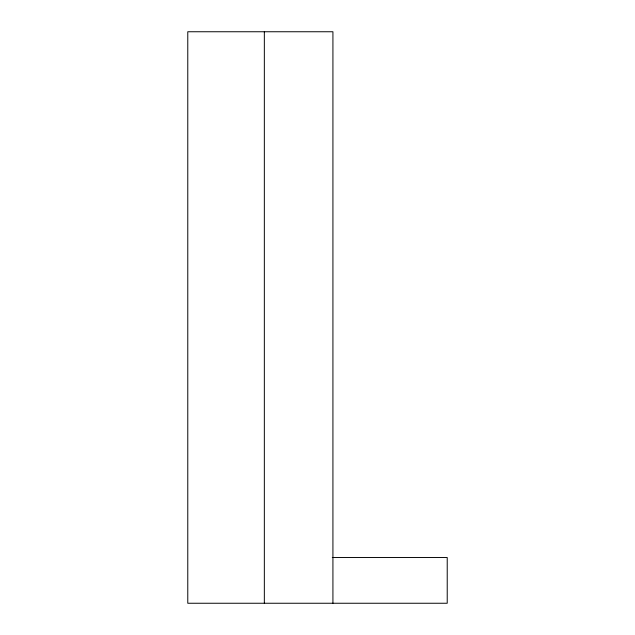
<?xml version="1.0" encoding="UTF-8"?>
<svg xmlns="http://www.w3.org/2000/svg" width="635" height="635" viewBox="0 0 635 635"><rect width="100%" height="100%" fill="white"/><g stroke="black" fill="none" stroke-linecap="round" stroke-linejoin="round"><path stroke-width="0.95" d="M332.295 557.53L447.223 557.53L447.223 603.25L187.777 603.25L187.777 31.75L332.923 31.75L332.923 603.25M264.343 31.75L264.343 603.25"/></g></svg>
